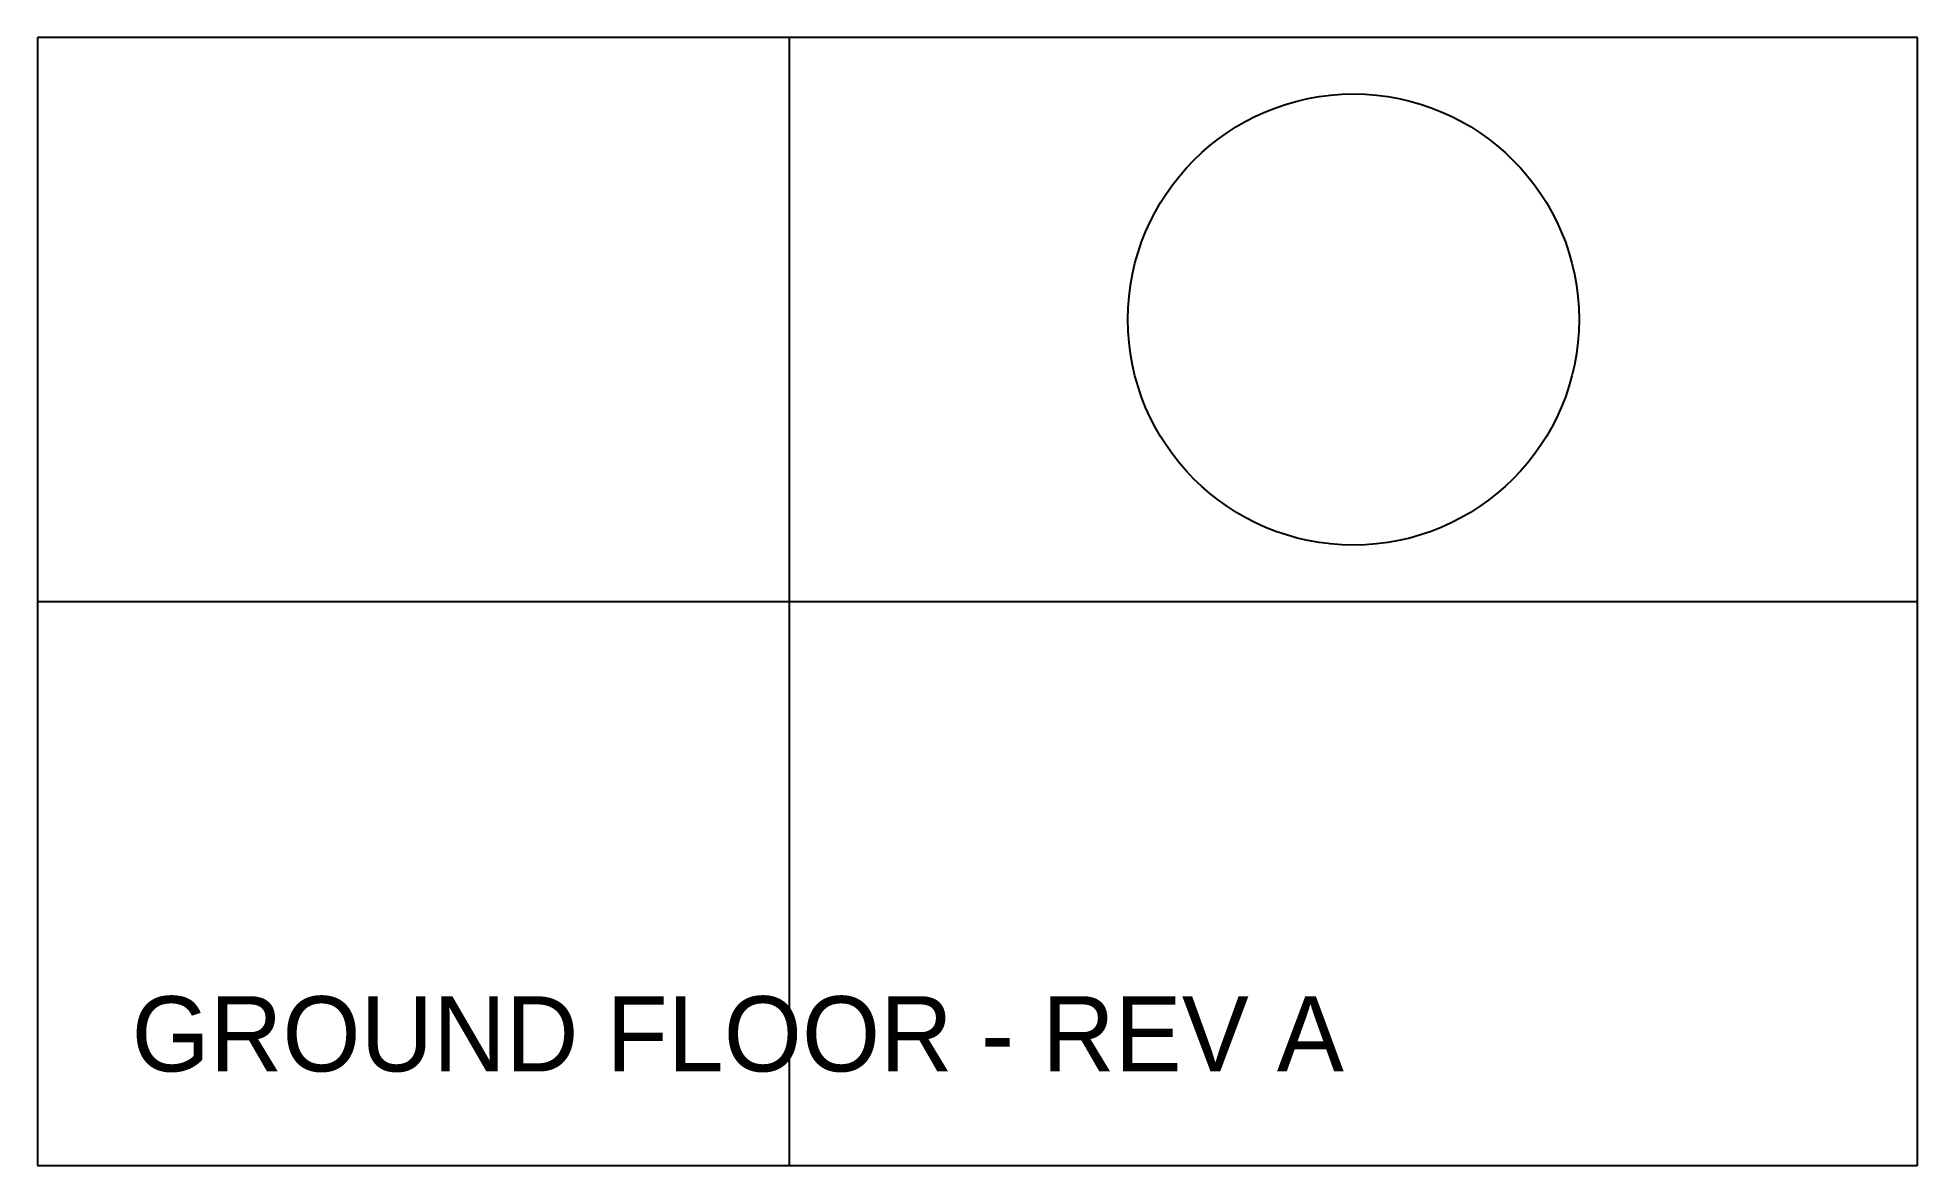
# Model space of a CAD drawing. Header units: millimetres. Extents: x 0 to 100, y 0 to 60.
import ezdxf

# ---------------------------------------------------------------- set-up
doc = ezdxf.new("R2010")
doc.units = ezdxf.units.MM
doc.layers.get('0').update_dxf_attribs({"linetype": 'CONTINUOUS'})

msp = doc.modelspace()

# ---------------------------------------------------------------- linework, layer by layer
for p, q in [((100, 60), (0, 60)), ((0, 60), (0, 0)), ((40, 0), (40, 60)), ((100, 0), (100, 60)), ((0, 30), (100, 30)), ((0, 0), (100, 0))]:
    msp.add_line(p, q)
msp.add_circle((70, 45), 12)

# ---------------------------------------------------------------- texts
msp.add_text('GROUND FLOOR - REV A', height=4).set_placement((5, 5))

doc.saveas('drawing.dxf')
